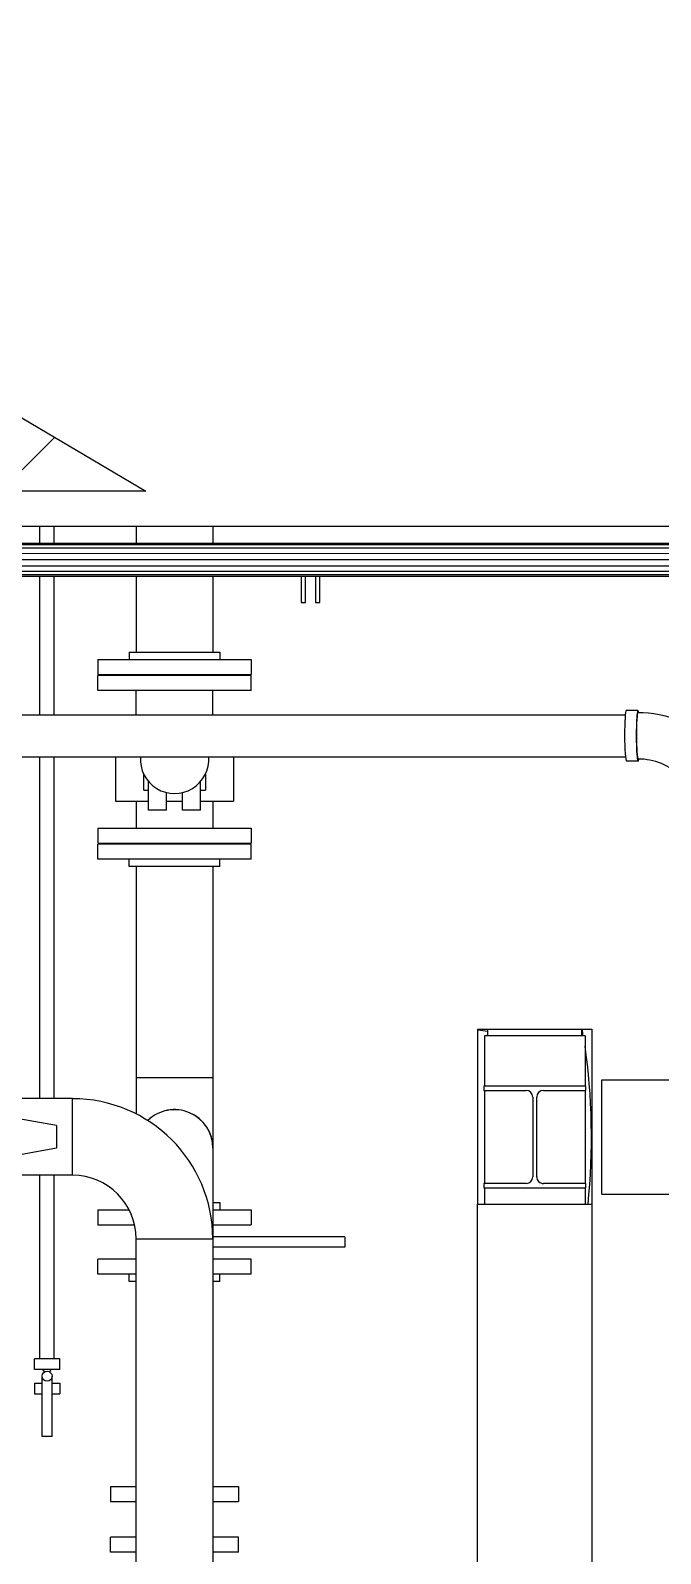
# Model space of a CAD drawing. Header units: metres. Extents: x 0 to 63075, y 0 to 44550.
# Drawn here: x 53130.4 to 53271.5, y 38925.9 to 39267.2 of the extents above; entities that cross this region are included whole.
import ezdxf

# ---------------------------------------------------------------- set-up
doc = ezdxf.new("R2010")
doc.units = ezdxf.units.M
doc.header["$LTSCALE"] = 75
for name, color, linetype in [('GSB', 7, 'Continuous'), ('ML6', 1, 'Continuous'), ('SDM', 7, 'Continuous'), ('SL1', 8, 'Continuous')]:
    doc.layers.add(name, color=color, linetype=linetype)
doc.styles.add('ROMANS', font='ROMANS.SHX')
doc.dimstyles.new('75___1-75', dxfattribs={"dimscale": 75, "dimtxt": 2.5, "dimasz": 2, "dimexe": 1.5, "dimexo": 1, "dimgap": 0.5, "dimtad": 1, "dimdec": 0, "dimzin": 12, "dimtxsty": 'ROMANS', "dimcen": 0, "dimclrd": 256, "dimclre": 256, "dimclrt": 3, "dimazin": 3, "dimtfac": 1, "dimtdec": 0, "dimtmove": 0, "dimatfit": 0, "dimfxl": 1, "dimlwd": -1, "dimlwe": -1, "dimarcsym": 0})

# ---------------------------------------------------------------- blocks, each defined once
blk = doc.blocks.new('A$C6bae614f')
at = {"layer": 'SL1'}
h = blk.add_hatch(dxfattribs=at)
h.set_pattern_fill('_USER', color=256, scale=195, angle=44.9981, style=0, pattern_type=0)
h.set_pattern_definition([(44.99813, (326091.56, -18363.04), (-137.8813, 137.89033), [])])
h.paths.add_polyline_path([(367205.8, 36170.3), (368140.4, 35618.2), (366599.3, 35618.2), (366599.3, 37052.5)])
for p, q in [((369310.6, 35565.4), (366721.6, 35565.5)), ((367982.3, 35539.8), (367982.3, 35565.4)), ((368003.6, 35539.8), (368003.6, 35565.4)), ((368125.8, 35565.4), (368125.8, 35539.8)), ((368240.1, 35565.4), (368240.1, 35539.8)), ((369310.6, 35524.7), (366555.3, 35524.8)), ((369310.6, 35532.7), (366560.6, 35532.7)), ((369310.6, 35537.9), (366568.5, 35538)), ((369310.6, 35539.8), (366577.8, 35539.9)), ((369310.6, 35515.4), (366553.4, 35515.5)), ((369310.6, 35506.1), (366555.3, 35506.2)), ((369310.6, 35498.2), (366560.6, 35498.2)), ((369310.6, 35492.9), (366568.5, 35493)), ((366577.8, 35491.1), (369310.6, 35491)), ((367982.3, 35284.4), (367982.3, 35491)), ((368003.6, 35284.4), (368003.6, 35491)), ((368125.8, 35491), (368125.8, 35377.8)), ((368240.1, 35491), (368240.1, 35377.8)), ((368371.8, 35491), (368371.8, 35451.9)), ((368378.1, 35451.9), (368378.1, 35491)), ((368393.1, 35491), (368393.1, 35451.9)), ((368399.5, 35451.9), (368399.5, 35491)), ((368371.8, 35451.9), (368378.1, 35451.9)), ((368393.1, 35451.9), (368399.5, 35451.9)), ((368068.7, 35366.9), (368297.3, 35366.9)), ((368068.7, 35366.9), (368068.7, 35344.5)), ((368115.5, 35377.8), (368250.4, 35377.8)), ((368115.5, 35377.8), (368115.5, 35366.9)), ((368250.4, 35377.8), (368250.4, 35366.9)), ((368297.3, 35366.9), (368297.3, 35344.5)), ((368068.7, 35344.5), (368297.3, 35344.5)), ((368297.3, 35342.9), (368068.7, 35342.9)), ((368068.7, 35320.6), (368068.7, 35342.9)), ((368297.3, 35320.6), (368297.3, 35342.9)), ((368297.3, 35320.6), (368068.7, 35320.6)), ((368125.8, 35284.4), (368125.8, 35320.6)), ((368240.1, 35284.4), (368240.1, 35320.6)), ((366100.1, 35284.5), (368855.2, 35284.4)), ((368874, 35290.6), (368856.6, 35290.5)), ((352575.9, 35222), (368855.3, 35221.4)), ((367982.3, 34711.6), (367982.3, 35221.4)), ((368003.6, 34711.6), (368003.6, 35221.4)), ((368095, 35221.4), (368095, 35155.5)), ((368271, 35221.4), (368271, 35155.5)), ((368874.2, 35215.1), (368856.8, 35215)), ((368137, 35172), (368137, 35195.7)), ((368144.2, 35142), (368144.2, 35184.7)), ((368221.7, 35142), (368221.7, 35184.7)), ((368228.9, 35195.7), (368228.9, 35172)), ((368137, 35172), (368144.2, 35172)), ((368170.9, 35142), (368170.9, 35168.4)), ((368195, 35142), (368195, 35168.4)), ((368221.7, 35172), (368228.9, 35172)), ((368095, 35155.5), (368144.2, 35155.5)), ((368125.8, 35155.5), (368125.8, 35115.3)), ((368170.9, 35142), (368144.2, 35142)), ((368170.9, 35155.5), (368195, 35155.5)), ((368221.7, 35142), (368195, 35142)), ((368221.7, 35155.5), (368271, 35155.5)), ((368240.1, 35155.5), (368240.1, 35115.3)), ((368068.7, 35115.4), (368297.3, 35115.3)), ((368068.7, 35115.4), (368068.7, 35093)), ((368297.3, 35115.3), (368297.3, 35093)), ((368068.7, 35093), (368297.3, 35093)), ((368068.7, 35069), (368068.7, 35091.4)), ((368297.3, 35091.4), (368068.7, 35091.4)), ((368297.3, 35069), (368297.3, 35091.4)), ((368297.3, 35069), (368068.7, 35069)), ((368115.5, 35058.1), (368115.5, 35069)), ((368250.4, 35058.1), (368250.4, 35069)), ((368250.4, 35058.1), (368115.5, 35058.1)), ((368125.8, 35058.1), (368125.8, 34688.8)), ((368240.1, 35058.1), (368240.1, 33530)), ((368635.1, 34554.4), (368635.1, 34815.4)), ((368635.1, 34815.4), (368805.1, 34815.4)), ((368650.1, 34805.4), (368650.1, 34815.4)), ((368790.1, 34805.4), (368790.1, 34815.4)), ((368805.1, 34815.4), (368805.1, 34554.4)), ((368645.1, 34805.4), (368645.1, 34730.4)), ((368795.1, 34805.4), (368645.1, 34805.4)), ((368795.1, 34805.4), (368795.1, 34730.4)), ((368125.8, 34743), (368240.1, 34743)), ((368644.1, 34730.4), (368644.1, 34723.8)), ((368796.1, 34730.4), (368644.1, 34730.4)), ((368796.1, 34723.8), (368796.1, 34730.4)), ((368820.1, 34739.9), (369310.5, 34739.9)), ((368820.1, 34568.9), (368820.1, 34739.9)), ((368031, 34711.6), (367803.4, 34711.6)), ((368030.9, 34597.3), (368031, 34711.6)), ((368644.1, 34723.8), (368707.2, 34723.8)), ((368645.1, 34723.8), (368645.1, 34585)), ((368717.2, 34713.8), (368717.2, 34595)), ((368723, 34595), (368723, 34713.8)), ((368733, 34723.8), (368796.1, 34723.8)), ((368795.1, 34723.8), (368795.1, 34585)), ((368007.1, 34671.3), (367925.4, 34685.9)), ((368007.1, 34671.3), (368007.1, 34637.6)), ((368007.1, 34637.6), (367925.4, 34623)), ((368030.9, 34597.3), (367803.4, 34597.3)), ((367982.3, 34323.4), (367982.3, 34597.3)), ((368003.6, 34323.4), (368003.6, 34597.3)), ((368644.1, 34585), (368644.1, 34578.4)), ((368707.2, 34585), (368644.1, 34585)), ((368644.1, 34578.4), (368796.1, 34578.4)), ((368645.1, 34578.4), (368645.1, 34554.4)), ((368796.1, 34585), (368733, 34585)), ((368795.1, 34578.4), (368795.1, 34554.4)), ((368796.1, 34578.4), (368796.1, 34585)), ((368820.1, 34568.9), (369310.5, 34568.9)), ((368068.6, 34545.8), (368115.3, 34545.8)), ((368068.6, 34545.8), (368068.6, 34523.5)), ((368240.1, 34556.8), (368250.4, 34556.8)), ((368240.1, 34545.8), (368297.2, 34545.8)), ((368250.4, 34556.8), (368250.4, 34545.8)), ((368297.2, 34545.8), (368297.2, 34523.5)), ((368634.5, 31454.4), (368634.6, 34554.4)), ((368634.6, 34554.4), (368805.6, 34554.4)), ((368805.5, 31454.4), (368805.6, 34554.4)), ((368068.6, 34523.5), (368123.4, 34523.5)), ((368240.1, 34523.5), (368297.2, 34523.5)), ((368125.8, 34502.4), (368240.1, 34502.4)), ((368125.8, 33530), (368125.8, 34502.4)), ((368436.9, 34505.2), (368240.1, 34505.2)), ((368436.9, 34505.2), (368436.9, 34490.2)), ((368436.9, 34490.2), (368240.1, 34490.2)), ((368125.8, 34471.9), (368068.6, 34471.9)), ((368068.6, 34449.6), (368068.6, 34471.9)), ((368297.2, 34471.9), (368240.1, 34471.9)), ((368297.2, 34449.6), (368297.2, 34471.9)), ((368125.8, 34449.6), (368068.6, 34449.6)), ((368115.5, 34438.6), (368115.5, 34449.6)), ((368125.8, 34438.6), (368115.5, 34438.6)), ((368297.2, 34449.6), (368240.1, 34449.6)), ((368250.4, 34438.6), (368240.1, 34438.6)), ((368250.4, 34438.6), (368250.4, 34449.6)), ((368012, 34323.4), (367973.9, 34323.4)), ((367973.9, 34307.5), (367973.9, 34323.4)), ((368012, 34307.5), (368012, 34323.4)), ((368012, 34307.5), (367973.9, 34307.5)), ((367985.4, 34207.4), (367985.4, 34297.4)), ((367989, 34303.8), (367986.8, 34307.5)), ((367996.8, 34303.8), (367999.1, 34307.5)), ((368000.4, 34207.4), (368000.4, 34297.4)), ((367973.9, 34287.2), (367985.4, 34287.2)), ((367973.9, 34287.2), (367973.9, 34271.4)), ((367973.9, 34271.4), (367985.4, 34271.4)), ((368000.4, 34287.2), (368012, 34287.2)), ((368000.4, 34271.4), (368012, 34271.4)), ((368012, 34287.2), (368012, 34271.4)), ((368000.4, 34207.4), (367985.4, 34207.4)), ((368087.7, 34133), (368125.8, 34133)), ((368087.7, 34133), (368087.7, 34110.7)), ((368240.1, 34133), (368278.2, 34133)), ((368278.2, 34133), (368278.2, 34110.7)), ((368087.7, 34110.7), (368125.8, 34110.7)), ((368240.1, 34110.7), (368278.2, 34110.7)), ((368087.7, 34035), (368087.7, 34057.3)), ((368125.8, 34057.3), (368087.7, 34057.3)), ((368278.2, 34057.3), (368240.1, 34057.3)), ((368278.2, 34035), (368278.2, 34057.3)), ((368125.8, 34035), (368087.7, 34035)), ((368278.2, 34035), (368240.1, 34035))]:
    blk.add_line(p, q, dxfattribs=at)
blk.add_lwpolyline([(367205.8, 36170.3), (368140.4, 35618.2), (366599.3, 35618.2), (366599.3, 37052.5)], close=True, dxfattribs=at)
blk.add_circle((367992.9, 34297.4), 7.5, dxfattribs=at)
for centre, radius, start, end in [((368874.4, 35126.7), 160.7, 45.3681, 90.1181), ((368183, 35218), 51.1, 176.0894, 3.9069), ((368874.4, 35126.7), 91.6, 45.6463, 90.1212), ((368030.9, 34502.4), 209.1, 359.9981, 89.9981), ((368707.2, 34713.8), 10, 359.9981, 89.9981), ((368733, 34713.8), 10, 89.9981, 179.9981), ((368183, 34638), 57.1, 359.9981, 134.1888), ((368183, 34638), 57.2, 359.4622, 134.1894), ((368030.9, 34502.4), 94.8, 359.9981, 89.9981), ((368707.2, 34595), 10, 269.9981, 359.9981), ((368733, 34595), 10, 179.9981, 269.9981)]:
    blk.add_arc(centre, radius, start, end, dxfattribs=at)
for centre, major_axis, ratio, start_param, end_param in [((368874.1, 35252.8), (-0.1, 37.7), 0.069771, 5.869862, 9.39572), ((368856.7, 35252.8), (-0.1, 37.7), 0.069771, 0, 3.112535), ((368874.1, 35252.8), (0.1, -34.6), 0.069771, 3.141593, 6.254128), ((368856.7, 35252.8), (0.1, -37.7), 0.069771, 6.254128, 6.283185), ((368874.1, 35252.8), (0.1, -34.6), 0.069771, 6.254128, 6.283185), ((368874.1, 35252.8), (0.1, -37.7), 0.069771, 6.254128, 6.695889), ((368735.6, 34654.4), (0, -266.7), 0.258819, 2.172661, 2.218901), ((368735.6, 34654.4), (0, 266.7), 0.258819, 5.314254, 5.360493), ((368329.5, 34654.4), (687, 0), 0.258819, 1.085282, 1.109814), ((368735.6, 34654.4), (0, -266.7), 0.258819, 1.186452, 2.104034), ((368735.6, 34654.4), (0, 266.7), 0.258819, 4.328044, 5.245627)]:
    blk.add_ellipse(centre, major_axis=major_axis, ratio=ratio, start_param=start_param, end_param=end_param, dxfattribs=at)
blk = doc.blocks.new('zw$15D4')
at = {"layer": 'ML6', "xscale": 0.2502808837766805, "yscale": 0.2502808837766805, "zscale": 0.2502808837766805}
blk.add_blockref('A$C6bae614f', (-85544.74, -3177.34), dxfattribs=at)

msp = doc.modelspace()

# ---------------------------------------------------------------- block references
at = {"layer": 'GSB', "xscale": 0.6000000000000068, "yscale": 0.6000000000000068, "zscale": 0.6000000000000068}
msp.add_blockref('zw$15D4', (49200, 35721.63), dxfattribs=at)

# ---------------------------------------------------------------- leaders
at = {"layer": 'SDM'}
msp.add_leader([(52766.71, 37891.88), (59453.13, 42438.72), (62243.43, 42438.72)], dimstyle='75___1-75', override={"dimtad": 0}, dxfattribs=at)

doc.saveas('drawing.dxf')
